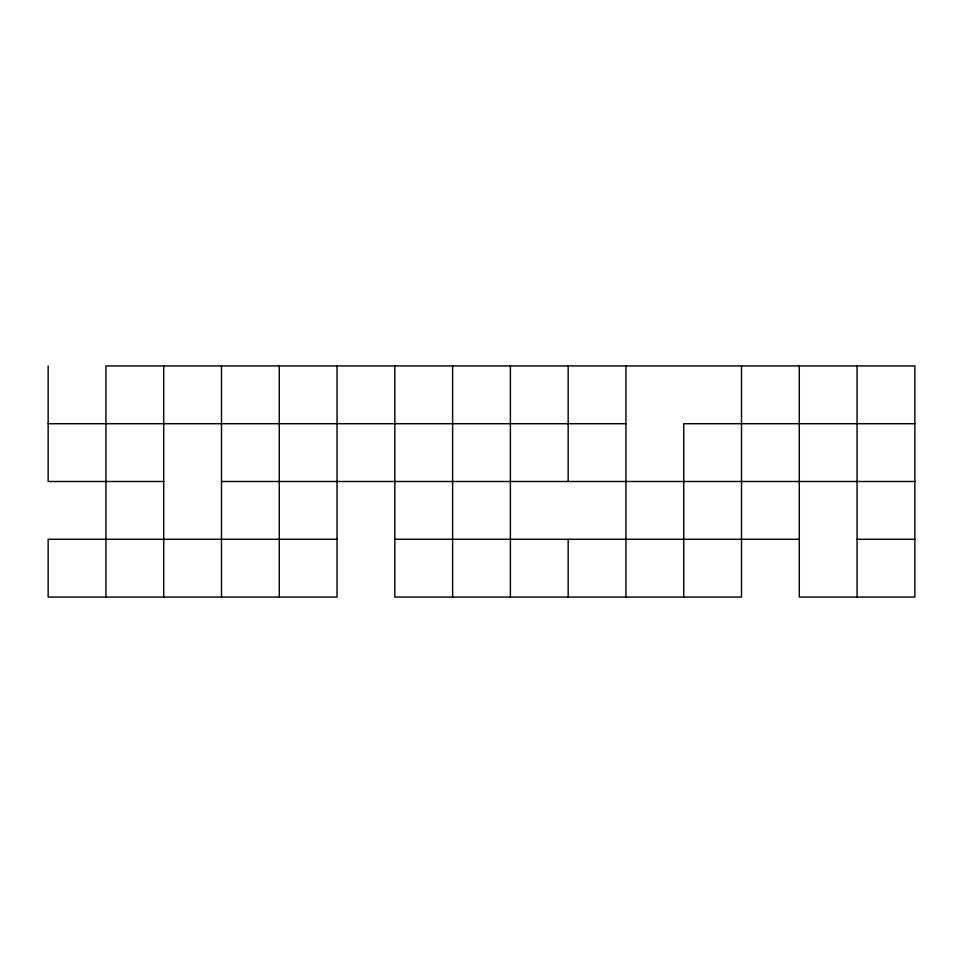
<?xml version="1.0" encoding="UTF-8"?>
<svg xmlns="http://www.w3.org/2000/svg" width="963" height="963" viewBox="0 0 963 963"><rect width="100%" height="100%" fill="white"/><g stroke="black" fill="none" stroke-linecap="round" stroke-linejoin="round"><path stroke-width="1.44" d="M48.15 423.72L625.95 423.72M914.85 423.72L683.73 423.72L683.73 597.06M163.71 481.5L48.15 481.5L48.15 365.94M221.49 481.5L914.85 481.5M337.05 539.28L48.15 539.28L48.15 597.06L337.05 597.06L337.05 365.94M394.83 539.28L799.29 539.28M857.07 539.28L914.85 539.28M857.07 365.94L857.07 597.06M799.29 365.94L799.29 597.06L914.85 597.06L914.85 365.94L105.93 365.94L105.93 597.06M741.51 365.94L741.51 597.06L394.83 597.06L394.83 365.94M625.95 365.94L625.95 597.06M568.17 365.94L568.17 481.5M568.17 539.28L568.17 597.06M510.39 365.94L510.39 597.06M452.61 365.94L452.61 597.06M279.27 365.94L279.27 597.06M221.49 365.94L221.49 597.06M163.71 365.94L163.71 597.06"/></g></svg>
